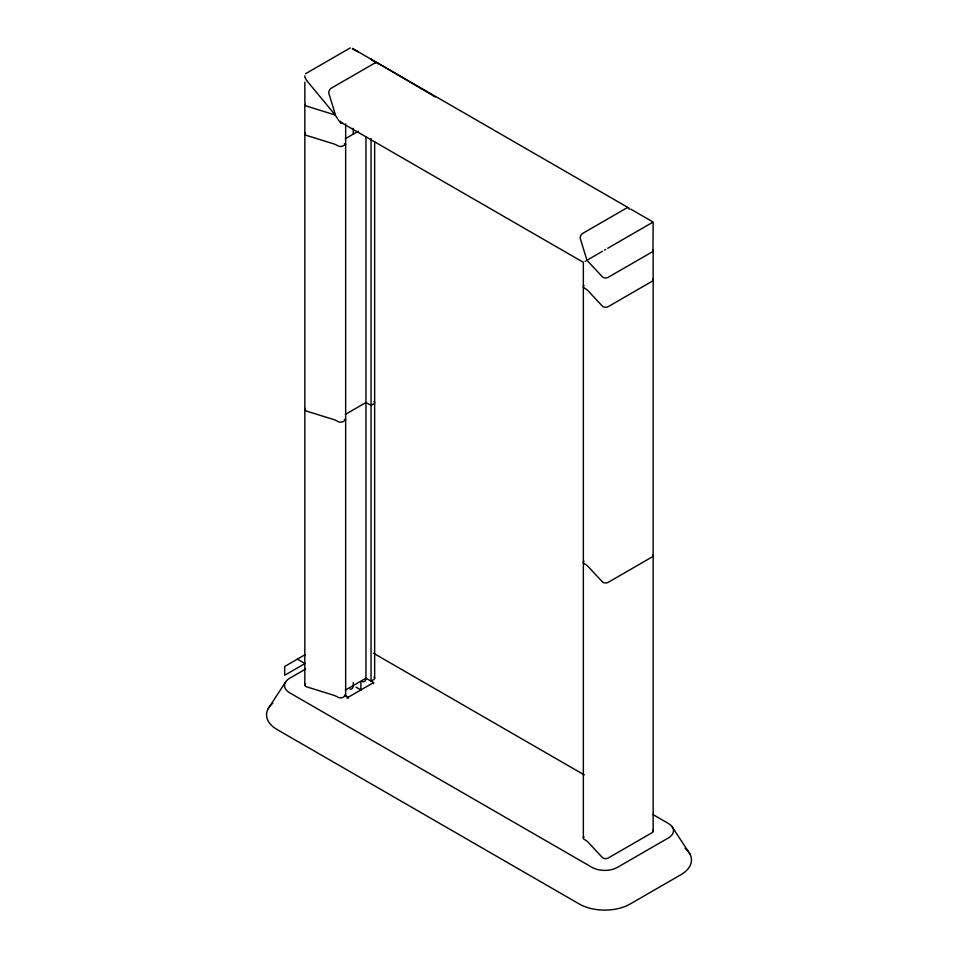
<?xml version="1.0" encoding="UTF-8"?>
<svg xmlns="http://www.w3.org/2000/svg" width="958" height="958" viewBox="0 0 958 958"><rect width="100%" height="100%" fill="white"/><g stroke="black" fill="none" stroke-linecap="round" stroke-linejoin="round"><path stroke-width="1.44" d="M653.128 279.532L653.164 250.433M652.985 248.888L653.128 222.052L630.711 209.119M268.252 708.573L285.987 681.413M345.335 138.73L358.352 131.222M585.087 261.342L585.685 260.995M587.769 259.786L602.438 251.319M604.546 250.098L605.624 249.475M607.719 248.266L652.422 222.46M345.335 414.419L365.968 402.504L371.057 405.438L373.596 403.977A3.593 2.072 0 0 0 374.015 401.33M305.015 654.733L284.694 666.469L284.694 675.27L305.015 663.535L297.399 659.14M305.65 669.031L289.771 678.204A17.962 10.37 0 0 0 289.771 692.862L592.032 867.361A17.962 10.37 0 0 0 617.431 867.361L668.229 838.034A17.962 10.37 0 0 0 668.229 823.377L652.721 814.42M345.335 690.107L365.968 678.204L373.596 682.599A17.951 10.358 60 0 1 373.56 683.617M346.928 697.999L373.596 682.599M357.849 51.552L353.227 49.086L358.244 51.804M352.927 48.738L628.568 207.838M340.569 122.169L583.35 262.336L583.35 838.034M344.389 143.688L345.658 144.418L343.12 145.879A3.593 2.072 0 0 1 338.03 145.879L337.36 145.496A17.962 10.37 0 0 0 333.168 143.7L306.728 135.473A3.593 2.072 0 0 1 305.386 132.539M344.389 419.376L345.658 420.107L343.12 421.568A3.593 2.072 0 0 1 338.03 421.568L337.36 421.185A17.962 10.37 0 0 0 333.168 419.388L306.728 411.162A3.593 2.072 0 0 1 305.171 408.455M373.524 653.236L584.26 774.902M355.969 687.09L360.891 689.928A17.951 10.358 60 0 0 361.489 690.251M344.389 695.065L348.197 697.256A17.951 10.358 60 0 1 348.161 698.274M376.901 62.545L435.315 96.998M306.728 80.592L335.36 115.164A17.962 10.37 0 0 0 333.168 114.361L306.728 106.146A3.593 2.072 0 0 1 305.267 103.332M306.572 80.412L305.207 77.897M335.384 115.2L337.36 118.313M672.013 826.586L689.748 853.746M304.836 104.386L304.836 685.09M304.872 102.362L304.848 82.148M653.164 279.76L653.164 831.149M374.65 141.724L374.65 678.204M371.057 138.694L371.057 681.126L373.596 679.665A3.593 2.072 0 0 0 374.015 677.019M365.968 137.257L365.968 678.204A7.185 4.143 60 0 1 361.968 681.617M360.891 682.599L360.891 689.928M353.274 128.288L353.274 134.156M353.274 682.599L353.274 685.533A7.185 4.143 60 0 1 350.053 689.125M345.658 123.881L345.658 695.795L343.12 697.256A3.593 2.072 0 0 1 338.03 697.256L337.36 696.873A17.962 10.37 0 0 0 333.168 695.077L306.728 686.85A3.593 2.072 0 0 1 305.255 684.06M340.569 121.319L340.569 123.151M272.874 703.112A35.925 20.741 0 0 0 277.078 729.529L579.327 904.029A35.925 20.741 0 0 0 630.125 904.029L680.922 874.702A35.925 20.741 0 0 0 685.126 848.285M583.985 836.861A3.593 2.072 0 0 0 584.404 839.507L585.087 839.891A17.962 10.37 0 0 1 588.2 842.31L602.438 857.578A3.593 2.072 0 0 0 608.138 858.057L652.111 832.682A3.593 2.072 0 0 0 652.733 830.227M583.985 561.172A3.593 2.072 0 0 0 584.404 563.819L585.087 564.202A17.962 10.37 0 0 1 588.2 566.621L602.438 581.889A3.593 2.072 0 0 0 608.138 582.368L652.111 556.981A3.593 2.072 0 0 0 652.733 554.538M583.985 285.484A3.593 2.072 0 0 0 584.404 288.13L585.087 288.514A17.962 10.37 0 0 1 588.2 290.933L602.438 306.201A3.593 2.072 0 0 0 608.138 306.68L652.111 281.293A3.593 2.072 0 0 0 652.913 279.065M335.36 115.164A17.962 10.37 -60 0 0 334.965 113.331L328.857 93.369A3.593 2.072 -60 0 1 331.288 88.184L375.261 62.797A3.593 2.072 -60 0 1 377.763 63.779M629.25 209.287A3.593 2.072 -60 0 0 626.712 207.982L582.739 233.369A3.593 2.072 -60 0 0 580.308 238.542L586.416 258.516A17.962 10.37 -60 0 1 586.811 260.348A17.962 10.37 0 0 1 588.2 261.606L602.438 276.874A3.593 2.072 0 0 0 608.138 277.353L652.111 251.966A3.593 2.072 0 0 0 652.829 249.631M352.376 48.379A5.353 4.371 60 0 1 353.454 49.181M350.281 47.972A2.563 2.096 60 0 0 349.862 48.14L305.889 73.526A2.563 2.096 60 0 0 305.53 73.802M305.003 77.167A5.353 4.371 60 0 1 304.836 75.826M338.03 119.487A7.077 5.772 60 0 0 338.761 120.552L339.779 121.606A3.832 3.125 60 0 0 342.569 122.708M370.95 59.145L375.799 62.653L370.95 59.145"/></g></svg>
